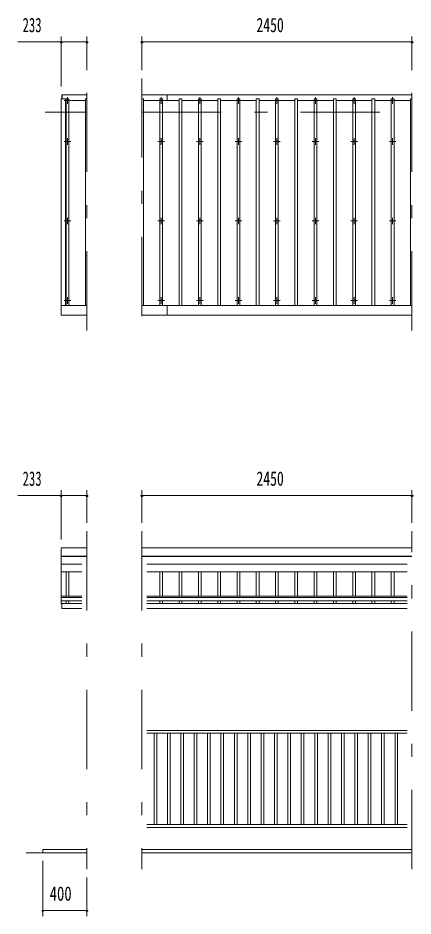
# Model space of a CAD drawing. Units: millimetres, scale not verified. Extents: x -27014 to 27021, y -10500 to 10500.
# Drawn here: x -18881 to -15296, y 1220 to 9377 of the extents above; entities that cross this region are included whole.
import ezdxf
from ezdxf.enums import TextEntityAlignment as Align

# ---------------------------------------------------------------- set-up
doc = ezdxf.new("R2010")
doc.units = ezdxf.units.MM
doc.header["$LTSCALE"] = 60
doc.linetypes.add('USER3', pattern=[24, 12, -5, 2, -5])
for name, color, linetype, lineweight in [('0-2_1-05BOLD', 7, 'Continuous', 18), ('0-3_1-25CENTER', 3, 'USER3', 18), ('0-4_1-45THIN', 4, 'Continuous', 18), ('0-5_1-55DIM', 3, 'Continuous', 18)]:
    doc.layers.add(name, color=color, linetype=linetype, lineweight=lineweight)
doc.styles.add('ＭＳ ゴシック', font='')
doc.styles.get('ＭＳ ゴシック').set_extended_font_data('MS Gothic')

msp = doc.modelspace()

# ---------------------------------------------------------------- linework, layer by layer
at = {"layer": '0-2_1-05BOLD'}
for p, q in [((-18478.52, 8641.19), (-18478.52, 8677.67)), ((-15305.52, 8677.67), (-17755.52, 8677.67)), ((-17525.52, 8677.67), (-17525.52, 8634.18)), ((-18255.52, 6765.11), (-18488.52, 6765.11)), ((-17755.52, 6765.11), (-15305.52, 6765.11)), ((-17525.52, 6677.68), (-17525.52, 6765.11)), ((-15305.52, 6677.68), (-17755.52, 6677.68)), ((-18255.52, 4488.53), (-18488.52, 4488.53)), ((-17755.52, 4563.67), (-15305.52, 4563.67)), ((-15305.52, 4488.53), (-17755.52, 4488.53)), ((-18488.52, 4484.45), (-18255.52, 4484.45)), ((-18300.07, 4414.97), (-18488.52, 4414.97)), ((-17755.52, 4484.45), (-15305.52, 4484.45)), ((-15350.06, 4414.97), (-17710.97, 4414.97)), ((-18488.52, 4345.48), (-18300.07, 4345.48)), ((-17710.97, 4345.48), (-15350.06, 4345.48)), ((-18300.07, 4123.86), (-18488.52, 4123.86)), ((-18488.52, 4113.43), (-18300.07, 4113.43)), ((-18300.07, 4083.82), (-18488.52, 4083.82)), ((-15350.06, 4123.86), (-17710.97, 4123.86)), ((-17710.97, 4113.43), (-15350.06, 4113.43)), ((-15350.06, 4083.82), (-17710.97, 4083.82)), ((-18488.52, 4054.91), (-18483.52, 4054.91)), ((-17710.97, 4057.49), (-15350.06, 4057.49)), ((-15350.06, 4012.49), (-17710.97, 4012.49)), ((-17710.97, 2904.67), (-15350.06, 2904.67)), ((-15350.06, 2879.67), (-17710.97, 2879.67)), ((-17710.97, 2049.67), (-15350.06, 2049.67)), ((-15350.06, 2024.67), (-17710.97, 2024.67)), ((-18255.52, 1794.67), (-18805.51, 1794.67)), ((-17755.52, 1824.67), (-15305.51, 1824.67)), ((-15305.51, 1794.67), (-17755.52, 1794.67))]:
    msp.add_line(p, q, dxfattribs=at)
for points in [[(-18255.52, 8677.67), (-18483.52, 8677.67), (-18483.52, 8641.19)], [(-18488.52, 8641.19), (-18488.52, 6677.68), (-18255.52, 6677.68)], [(-18448.52, 6765.11), (-18448.52, 8641.19), (-18488.52, 8641.19)], [(-18488.52, 4054.91), (-18488.52, 4563.67), (-18255.52, 4563.67)], [(-18300.07, 4012.49), (-18483.52, 4012.49), (-18483.52, 4057.49), (-18300.07, 4057.49)], [(-18655.52, 1794.67), (-18655.52, 1824.67), (-18255.52, 1824.67)]]:
    msp.add_lwpolyline(points, dxfattribs=at)
at = {"layer": '0-3_1-25CENTER'}
for p, q in [((-18255.52, 6537.67), (-18255.52, 8827.67)), ((-17755.52, 8827.67), (-17755.52, 6537.67)), ((-15305.52, 6537.67), (-15305.52, 8827.67)), ((-18430.52, 8656.71), (-18430.52, 8596.72)), ((-17580.52, 8656.71), (-17580.52, 8596.72)), ((-17230.52, 8656.71), (-17230.52, 8596.72)), ((-16880.51, 8656.71), (-16880.51, 8596.72)), ((-16530.52, 8656.71), (-16530.52, 8596.72)), ((-16180.51, 8596.72), (-16180.51, 8656.71)), ((-15830.52, 8656.71), (-15830.52, 8596.72)), ((-15480.51, 8596.72), (-15480.51, 8656.71)), ((-18460.51, 8626.72), (-18400.51, 8626.72)), ((-17550.52, 8626.72), (-17610.52, 8626.72)), ((-17200.52, 8626.72), (-17260.51, 8626.72)), ((-16850.52, 8626.72), (-16910.52, 8626.72)), ((-16500.51, 8626.72), (-16560.51, 8626.72)), ((-16150.52, 8626.72), (-16210.52, 8626.72)), ((-15800.51, 8626.72), (-15860.51, 8626.72)), ((-15450.51, 8626.72), (-15510.52, 8626.72)), ((-18255.52, 8521.68), (-18635.51, 8521.68)), ((-17755.52, 8521.68), (-15305.52, 8521.68)), ((-18460.51, 8254.17), (-18400.51, 8254.17)), ((-18430.52, 8284.17), (-18430.52, 8224.17)), ((-17550.52, 8254.17), (-17610.52, 8254.17)), ((-17580.52, 8284.17), (-17580.52, 8224.17)), ((-17260.51, 8254.17), (-17200.52, 8254.17)), ((-17230.52, 8224.17), (-17230.52, 8284.17)), ((-16910.52, 8254.17), (-16850.52, 8254.17)), ((-16880.51, 8284.17), (-16880.51, 8224.17)), ((-16560.51, 8254.17), (-16500.51, 8254.17)), ((-16530.52, 8284.17), (-16530.52, 8224.17)), ((-16210.52, 8254.17), (-16150.52, 8254.17)), ((-16180.51, 8284.17), (-16180.51, 8224.17)), ((-15860.51, 8254.17), (-15800.51, 8254.17)), ((-15830.52, 8224.17), (-15830.52, 8284.17)), ((-15510.52, 8254.17), (-15450.51, 8254.17)), ((-15480.51, 8284.17), (-15480.51, 8224.17)), ((-18460.51, 7532.51), (-18400.51, 7532.51)), ((-18430.52, 7562.51), (-18430.52, 7502.51)), ((-17610.52, 7532.51), (-17550.52, 7532.51)), ((-17580.52, 7502.51), (-17580.52, 7562.51)), ((-17200.52, 7532.51), (-17260.51, 7532.51)), ((-17230.52, 7562.51), (-17230.52, 7502.51)), ((-16850.52, 7532.51), (-16910.52, 7532.51)), ((-16880.51, 7502.51), (-16880.51, 7562.51)), ((-16500.51, 7532.51), (-16560.51, 7532.51)), ((-16530.52, 7562.51), (-16530.52, 7502.51)), ((-16150.52, 7532.51), (-16210.52, 7532.51)), ((-16180.51, 7502.51), (-16180.51, 7562.51)), ((-15800.51, 7532.51), (-15860.51, 7532.51)), ((-15830.52, 7562.51), (-15830.52, 7502.51)), ((-15450.51, 7532.51), (-15510.52, 7532.51)), ((-15480.51, 7502.51), (-15480.51, 7562.51)), ((-18400.51, 6810.85), (-18460.51, 6810.85)), ((-18430.52, 6840.84), (-18430.52, 6780.85)), ((-17610.52, 6810.85), (-17550.52, 6810.85)), ((-17580.52, 6780.85), (-17580.52, 6840.84)), ((-17260.51, 6810.85), (-17200.52, 6810.85)), ((-17230.52, 6840.84), (-17230.52, 6780.85)), ((-16910.52, 6810.85), (-16850.52, 6810.85)), ((-16880.51, 6840.84), (-16880.51, 6780.85)), ((-16560.51, 6810.85), (-16500.51, 6810.85)), ((-16530.52, 6780.85), (-16530.52, 6840.84)), ((-16210.52, 6810.85), (-16150.52, 6810.85)), ((-16180.51, 6840.84), (-16180.51, 6780.85)), ((-15860.51, 6810.85), (-15800.51, 6810.85)), ((-15830.52, 6780.85), (-15830.52, 6840.84)), ((-15510.52, 6810.85), (-15450.51, 6810.85)), ((-15480.51, 6840.84), (-15480.51, 6780.85)), ((-18255.52, 4714.67), (-18255.52, 1644.67)), ((-17755.52, 4714.67), (-17755.52, 1644.67)), ((-15305.52, 1644.67), (-15305.52, 4714.67))]:
    msp.add_line(p, q, dxfattribs=at)
at = {"layer": '0-4_1-45THIN'}
for p, q in [((-18443.02, 8626.18), (-18448.52, 8626.18)), ((-18443.02, 6765.11), (-18443.02, 8641.19)), ((-18418.02, 8626.18), (-18268.02, 8626.18)), ((-18268.02, 8641.19), (-18268.02, 6765.11)), ((-18255.52, 8641.19), (-18268.02, 8641.19)), ((-17743.02, 8626.18), (-17593.02, 8626.18)), ((-17593.02, 6765.11), (-17593.02, 8641.19)), ((-17568.02, 8626.18), (-17418.02, 8626.18)), ((-17418.02, 6765.11), (-17418.02, 8641.19)), ((-17393.02, 8626.18), (-17243.01, 8626.18)), ((-17243.01, 6765.11), (-17243.01, 8641.19)), ((-17218.01, 8626.18), (-17068.01, 8626.18)), ((-17068.01, 6765.11), (-17068.01, 8641.19)), ((-17043.02, 8626.18), (-16893.01, 8626.18)), ((-16893.01, 8641.19), (-16893.01, 6765.11)), ((-16868.01, 8626.18), (-16718.02, 8626.18)), ((-16718.02, 6765.11), (-16718.02, 8641.19)), ((-16693.01, 8626.18), (-16543.01, 8626.18)), ((-16543.01, 6765.11), (-16543.01, 8641.19)), ((-16518.01, 8626.18), (-16368.01, 8626.18)), ((-16368.01, 8641.19), (-16368.01, 6765.11)), ((-16343.02, 8626.18), (-16193.01, 8626.18)), ((-16193.01, 8641.19), (-16193.01, 6765.11)), ((-16168.01, 8626.18), (-16018.02, 8626.18)), ((-16018.02, 8641.19), (-16018.02, 6765.11)), ((-15993.01, 8626.18), (-15843.01, 8626.18)), ((-15843.01, 6765.11), (-15843.01, 8641.19)), ((-15818.02, 8626.18), (-15668.01, 8626.18)), ((-15668.01, 6765.11), (-15668.01, 8641.19)), ((-15643.01, 8626.18), (-15493.02, 8626.18)), ((-15493.02, 6765.11), (-15493.02, 8641.19)), ((-15468.01, 8626.18), (-15318.02, 8626.18)), ((-15318.02, 8641.19), (-15305.52, 8641.19)), ((-15318.02, 8641.19), (-15318.02, 6765.11)), ((-18443.02, 4123.86), (-18443.02, 4345.48)), ((-18418.02, 4345.48), (-18418.02, 4123.86)), ((-17593.01, 4345.48), (-17593.01, 4123.86)), ((-17568.01, 4123.86), (-17568.01, 4345.48)), ((-17418.01, 4123.86), (-17418.01, 4345.48)), ((-17393.01, 4345.48), (-17393.01, 4123.86)), ((-17243.01, 4345.48), (-17243.01, 4123.86)), ((-17218.01, 4123.86), (-17218.01, 4345.48)), ((-17068.01, 4123.86), (-17068.01, 4345.48)), ((-17043.01, 4345.48), (-17043.01, 4123.86)), ((-16893.01, 4345.48), (-16893.01, 4123.86)), ((-16868.01, 4123.86), (-16868.01, 4345.48)), ((-16718.01, 4123.86), (-16718.01, 4345.48)), ((-16693.01, 4345.48), (-16693.01, 4123.86)), ((-16543.01, 4345.48), (-16543.01, 4123.86)), ((-16518.01, 4123.86), (-16518.01, 4345.48)), ((-16368.01, 4123.86), (-16368.01, 4345.48)), ((-16343.01, 4345.48), (-16343.01, 4123.86)), ((-16193.01, 4345.48), (-16193.01, 4123.86)), ((-16168.01, 4123.86), (-16168.01, 4345.48)), ((-16018.01, 4123.86), (-16018.01, 4345.48)), ((-15993.01, 4345.48), (-15993.01, 4123.86)), ((-15843.02, 4345.48), (-15843.02, 4123.86)), ((-15818.01, 4123.86), (-15818.01, 4345.48)), ((-15668.01, 4123.86), (-15668.01, 4345.48)), ((-15643.01, 4345.48), (-15643.01, 4123.86)), ((-15493.02, 4345.48), (-15493.02, 4123.86)), ((-15468.01, 4123.86), (-15468.01, 4345.48)), ((-18443.02, 4083.82), (-18443.02, 4057.49)), ((-18418.02, 4057.49), (-18418.02, 4083.82)), ((-17593.01, 4057.49), (-17593.01, 4083.82)), ((-17568.01, 4083.82), (-17568.01, 4057.49)), ((-17418.01, 4057.49), (-17418.01, 4083.82)), ((-17393.01, 4083.82), (-17393.01, 4057.49)), ((-17243.01, 4083.82), (-17243.01, 4057.49)), ((-17218.01, 4057.49), (-17218.01, 4083.82)), ((-17068.01, 4057.49), (-17068.01, 4083.82)), ((-17043.01, 4083.82), (-17043.01, 4057.49)), ((-16893.01, 4083.82), (-16893.01, 4057.49)), ((-16868.01, 4057.49), (-16868.01, 4083.82)), ((-16718.01, 4057.49), (-16718.01, 4083.82)), ((-16693.01, 4083.82), (-16693.01, 4057.49)), ((-16543.01, 4083.82), (-16543.01, 4057.49)), ((-16518.01, 4057.49), (-16518.01, 4083.82)), ((-16368.01, 4057.49), (-16368.01, 4083.82)), ((-16343.01, 4083.82), (-16343.01, 4057.49)), ((-16193.01, 4083.82), (-16193.01, 4057.49)), ((-16168.01, 4057.49), (-16168.01, 4083.82)), ((-16018.01, 4057.49), (-16018.01, 4083.82)), ((-15993.01, 4083.82), (-15993.01, 4057.49)), ((-15843.02, 4083.82), (-15843.02, 4057.49)), ((-15818.01, 4057.49), (-15818.01, 4083.82)), ((-15668.01, 4057.49), (-15668.01, 4083.82)), ((-15643.01, 4083.82), (-15643.01, 4057.49)), ((-15493.02, 4083.82), (-15493.02, 4057.49)), ((-15468.01, 4057.49), (-15468.01, 4083.82)), ((-17646.02, 2049.67), (-17646.02, 2879.67)), ((-17622.01, 2879.67), (-17622.01, 2049.67)), ((-17524.52, 2049.67), (-17524.52, 2879.67)), ((-17500.52, 2879.67), (-17500.52, 2049.67)), ((-17403.02, 2049.67), (-17403.02, 2879.67)), ((-17379.02, 2879.67), (-17379.02, 2049.67)), ((-17281.52, 2049.67), (-17281.52, 2879.67)), ((-17257.51, 2879.67), (-17257.51, 2049.67)), ((-17160.02, 2049.67), (-17160.02, 2879.67)), ((-17136.01, 2879.67), (-17136.01, 2049.67)), ((-17038.52, 2049.67), (-17038.52, 2879.67)), ((-17014.52, 2879.67), (-17014.52, 2049.67)), ((-16917.01, 2049.67), (-16917.01, 2879.67)), ((-16893.02, 2879.67), (-16893.02, 2049.67)), ((-16795.52, 2049.67), (-16795.52, 2879.67)), ((-16771.51, 2879.67), (-16771.51, 2049.67)), ((-16674.02, 2049.67), (-16674.02, 2879.67)), ((-16650.01, 2879.67), (-16650.01, 2049.67)), ((-16552.52, 2049.67), (-16552.52, 2879.67)), ((-16528.52, 2879.67), (-16528.52, 2049.67)), ((-16431.01, 2049.67), (-16431.01, 2879.67)), ((-16407.02, 2879.67), (-16407.02, 2049.67)), ((-16309.52, 2049.67), (-16309.52, 2879.67)), ((-16285.51, 2879.67), (-16285.51, 2049.67)), ((-16188.02, 2049.67), (-16188.02, 2879.67)), ((-16164.01, 2879.67), (-16164.01, 2049.67)), ((-16066.51, 2049.67), (-16066.51, 2879.67)), ((-16042.52, 2879.67), (-16042.52, 2049.67)), ((-15945.01, 2049.67), (-15945.01, 2879.67)), ((-15921.02, 2879.67), (-15921.02, 2049.67)), ((-15823.52, 2049.67), (-15823.52, 2879.67)), ((-15799.51, 2879.67), (-15799.51, 2049.67)), ((-15702.02, 2049.67), (-15702.02, 2879.67)), ((-15678.02, 2879.67), (-15678.02, 2049.67)), ((-15580.51, 2049.67), (-15580.51, 2879.67)), ((-15556.52, 2879.67), (-15556.52, 2049.67)), ((-15459.01, 2049.67), (-15459.01, 2879.67)), ((-15435.02, 2879.67), (-15435.02, 2049.67))]:
    msp.add_line(p, q, dxfattribs=at)
for points in [[(-18443.02, 8641.19), (-18418.02, 8641.19), (-18418.02, 6765.11)], [(-17743.02, 6765.11), (-17743.02, 8641.19), (-17755.52, 8641.19)], [(-17593.02, 8641.19), (-17568.02, 8641.19), (-17568.02, 6765.11)], [(-17418.02, 8641.19), (-17393.02, 8641.19), (-17393.02, 6765.11)], [(-17243.01, 8641.19), (-17218.01, 8641.19), (-17218.01, 6765.11)], [(-17068.01, 8641.19), (-17043.02, 8641.19), (-17043.02, 6765.11)], [(-16868.01, 6765.11), (-16868.01, 8641.19), (-16893.01, 8641.19)], [(-16718.02, 8641.19), (-16693.01, 8641.19), (-16693.01, 6765.11)], [(-16543.01, 8641.19), (-16518.01, 8641.19), (-16518.01, 6765.11)], [(-16343.02, 6765.11), (-16343.02, 8641.19), (-16368.01, 8641.19)], [(-16168.01, 6765.11), (-16168.01, 8641.19), (-16193.01, 8641.19)], [(-15993.01, 6765.11), (-15993.01, 8641.19), (-16018.02, 8641.19)], [(-15843.01, 8641.19), (-15818.01, 8641.19), (-15818.01, 6765.11)], [(-15668.01, 8641.19), (-15643.01, 8641.19), (-15643.01, 6765.11)], [(-15493.02, 8641.19), (-15468.01, 8641.19), (-15468.01, 6765.11)]]:
    msp.add_lwpolyline(points, dxfattribs=at)
at = {"layer": '0-5_1-55DIM'}
for p, q in [((-18255.52, 9158.67), (-18881.01, 9158.67)), ((-18478.51, 9158.67), (-18498.51, 9158.67)), ((-18488.51, 9208.67), (-18488.51, 8752.68)), ((-18488.51, 9158.67), (-18255.52, 9158.67)), ((-18245.52, 9158.67), (-18265.52, 9158.67)), ((-18255.52, 8902.68), (-18255.52, 9208.67)), ((-17745.52, 9158.67), (-17765.52, 9158.67)), ((-17755.52, 9208.67), (-17755.52, 8902.68)), ((-17755.52, 9158.67), (-15305.52, 9158.67)), ((-15305.52, 9158.67), (-17755.52, 9158.67)), ((-15295.51, 9158.67), (-15315.51, 9158.67)), ((-15305.52, 8902.68), (-15305.52, 9208.67)), ((-18488.52, 5088.67), (-18488.52, 4639.67)), ((-18255.52, 5088.67), (-18255.52, 4789.67)), ((-17755.52, 5088.67), (-17755.52, 4789.67)), ((-15305.52, 4789.67), (-15305.52, 5088.67)), ((-18881.02, 5038.67), (-18255.52, 5038.67)), ((-18478.52, 5038.67), (-18498.52, 5038.67)), ((-18488.52, 5038.67), (-18255.52, 5038.67)), ((-18245.52, 5038.67), (-18265.52, 5038.67)), ((-17745.52, 5038.67), (-17765.52, 5038.67)), ((-17755.52, 5038.67), (-15305.52, 5038.67)), ((-15305.52, 5038.67), (-17755.52, 5038.67)), ((-15295.51, 5038.67), (-15315.51, 5038.67)), ((-18655.52, 1219.67), (-18655.52, 1719.67)), ((-18255.51, 1569.67), (-18255.51, 1219.67)), ((-18645.51, 1269.67), (-18665.51, 1269.67)), ((-18655.52, 1269.67), (-18255.51, 1269.67)), ((-18255.51, 1269.67), (-18655.52, 1269.67)), ((-18245.51, 1269.67), (-18265.51, 1269.67))]:
    msp.add_line(p, q, dxfattribs=at)
for centre in [(-18488.51, 9158.67), (-18255.52, 9158.67), (-17755.52, 9158.67), (-15305.51, 9158.67), (-18488.52, 5038.67), (-18255.52, 5038.67), (-17755.52, 5038.67), (-15305.51, 5038.67), (-18655.51, 1269.67), (-18255.51, 1269.67)]:
    msp.add_arc(centre, 10, 180, 0, dxfattribs=at)

# ---------------------------------------------------------------- texts
at = {"layer": '0-5_1-55DIM', "color": 7, "style": 'ＭＳ ゴシック'}
for s, width, p in [('233', 0.65, (-18839.19, 9208.67)), ('2450', 0.7, (-16716.53, 9208.67)), ('233', 0.65, (-18839.19, 5088.67)), ('2450', 0.7, (-16716.53, 5088.67)), ('400', 0.75, (-18593.14, 1319.67))]:
    msp.add_text(s, height=130.2, dxfattribs=dict(at, width=width)).set_placement(p, align=Align.BOTTOM_LEFT)

doc.saveas('drawing.dxf')
